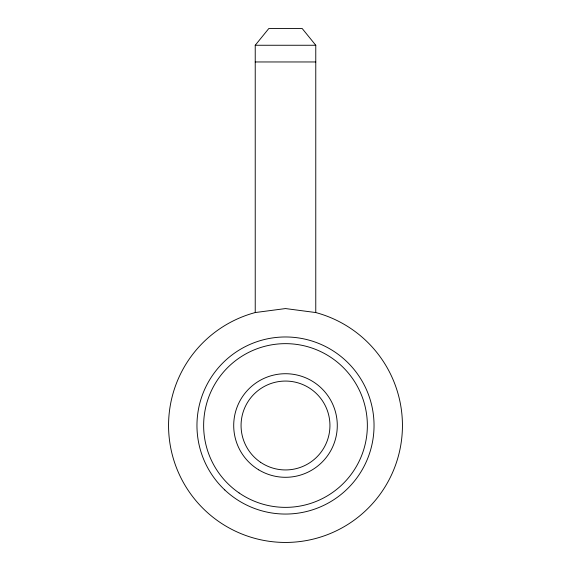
<?xml version="1.0" encoding="UTF-8"?>
<svg xmlns="http://www.w3.org/2000/svg" width="571" height="571" viewBox="0 0 571 571"><rect width="100%" height="100%" fill="white"/><g stroke="black" fill="none" stroke-linecap="round" stroke-linejoin="round"><path stroke-width="0.86" d="M255.23 45.259L268.791 28.55L302.209 28.55L315.77 45.259L315.77 312.551A116.941 116.941 0 0 1 381.292 492.58A116.941 116.941 0 0 1 189.708 492.58A116.941 116.941 0 0 1 255.23 312.551L255.23 45.259L315.77 45.259M255.23 312.551L285.5 308.568L315.77 312.551M255.23 61.961L315.77 61.961M260.633 462.332A44.438 44.438 0 0 0 329.831 428.635A44.438 44.438 0 0 0 266.043 385.553A44.438 44.438 0 0 0 260.633 462.332M224.803 489.975A88.541 88.541 0 0 0 371.678 445.837A88.541 88.541 0 0 0 260.019 340.716A88.541 88.541 0 0 0 224.803 489.975M239.106 492.951A81.86 81.86 0 0 0 367.103 431.969A81.86 81.86 0 0 0 250.291 351.608A81.86 81.86 0 0 0 239.106 492.951M258.677 469.812A51.79 51.79 0 0 0 337.275 426.587A51.79 51.79 0 0 0 260.54 380.129A51.79 51.79 0 0 0 258.677 469.812"/></g></svg>
